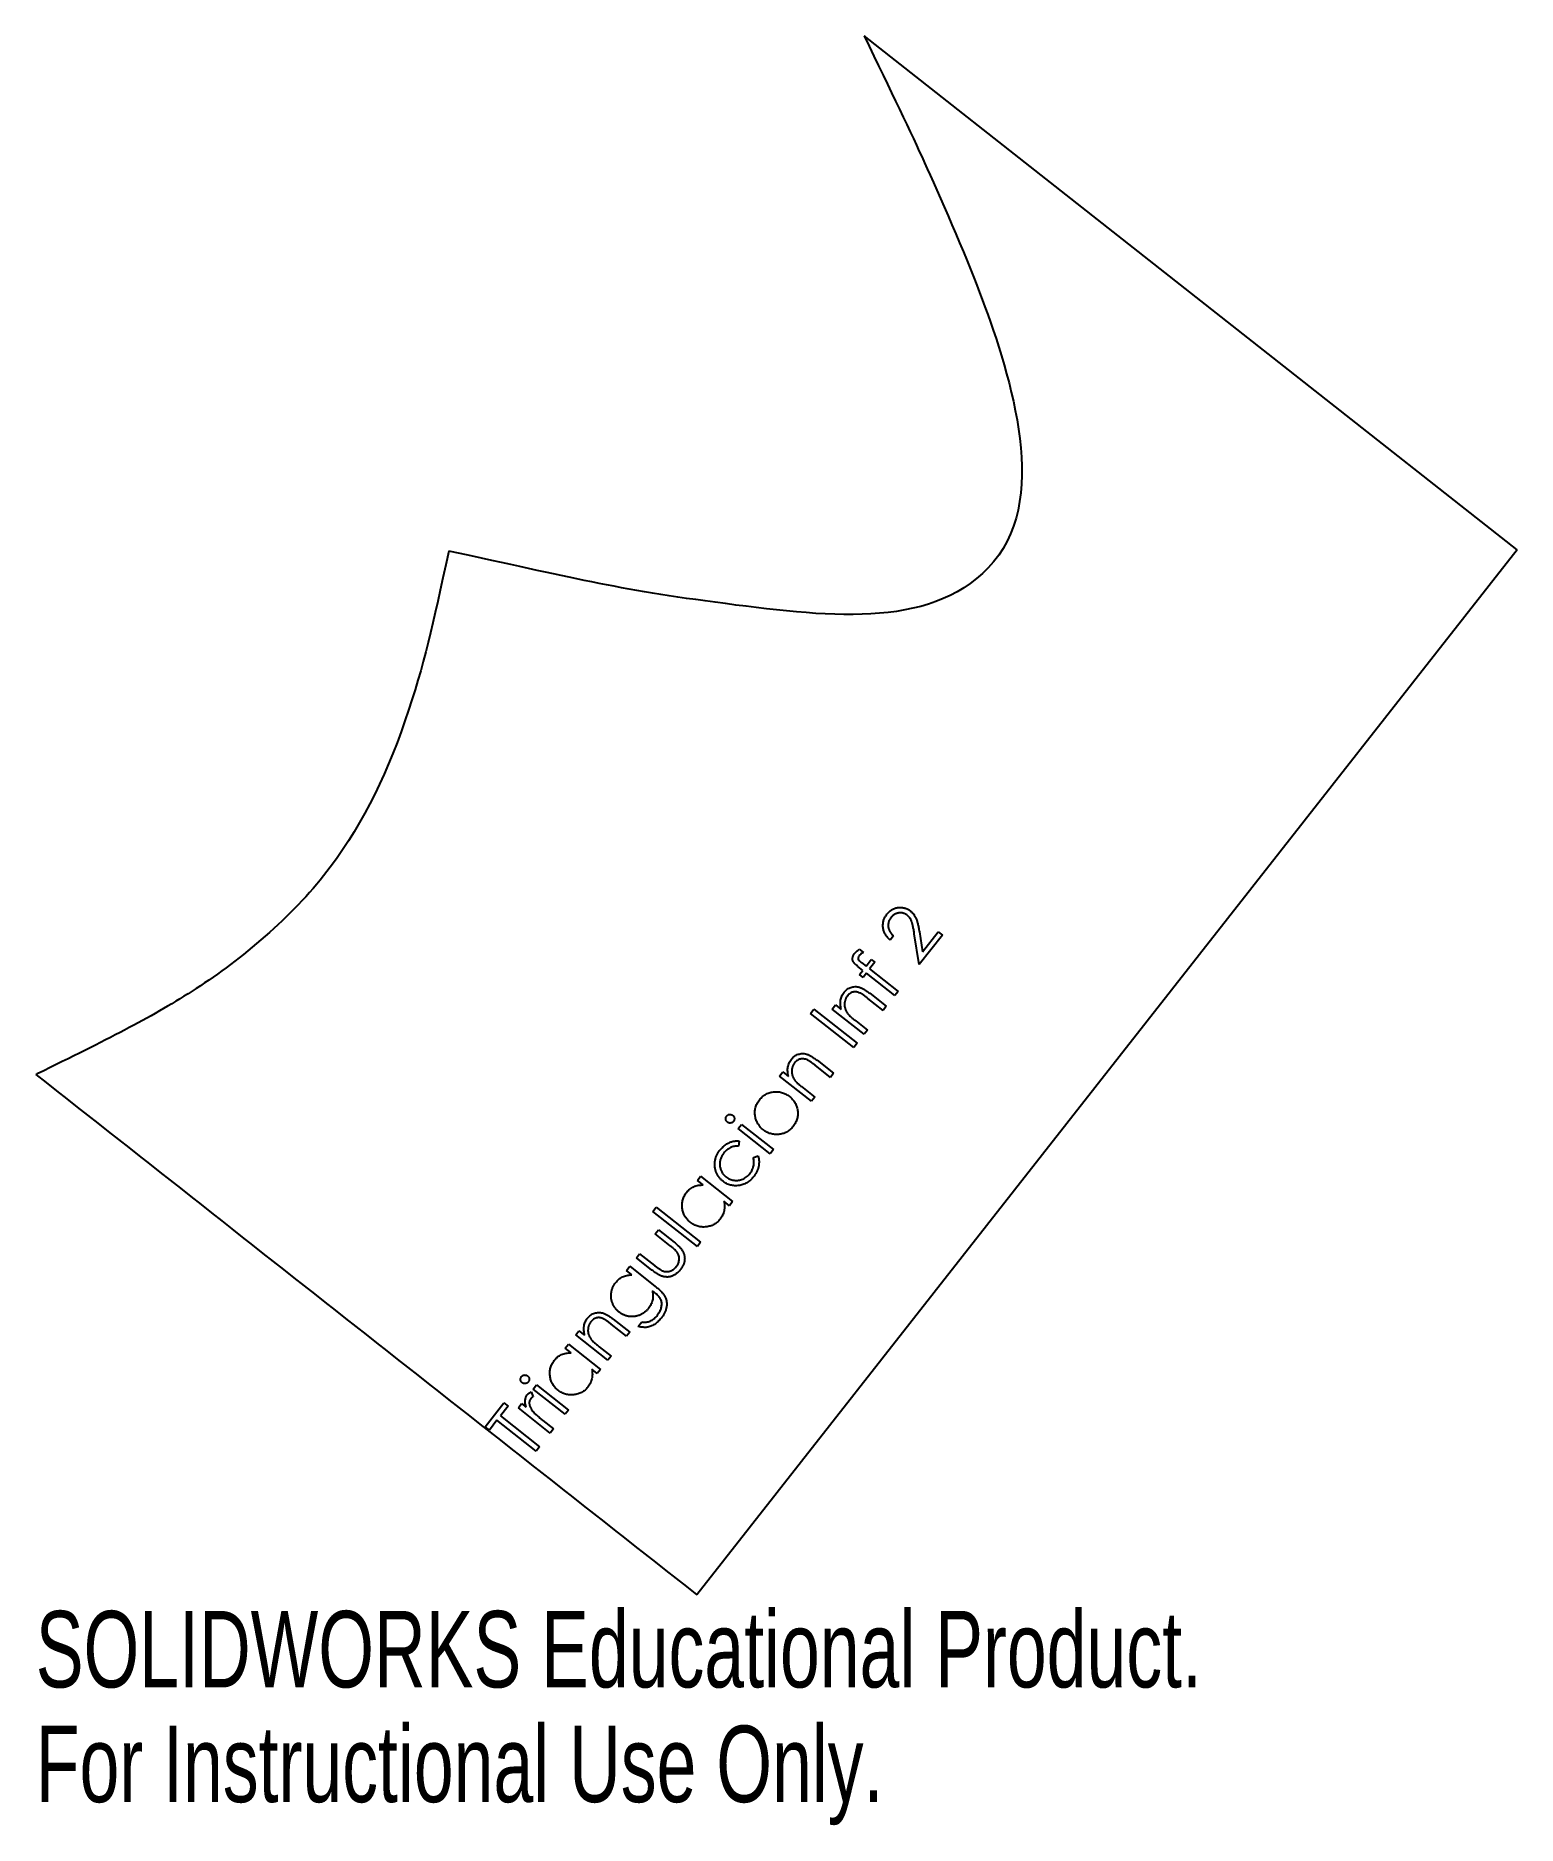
# Model space of a CAD drawing. Header units: millimetres. Extents: x -319 to -226, y 178 to 291.
import ezdxf

# ---------------------------------------------------------------- set-up
doc = ezdxf.new("R2010")
doc.units = ezdxf.units.MM
doc.styles.add('SLDTEXTSTYLE0', font='TXT', dxfattribs={"width": 0.7})

msp = doc.modelspace()

# ---------------------------------------------------------------- linework, layer by layer
at = {"color": 7, "linetype": 'Continuous', "lineweight": 25}
for p, q in [((-225.65, 258.12), (-266.91, 290.6)), ((-225.65, 258.12), (-277.49, 192.08)), ((-265.05, 233.72), (-265.26, 233.45)), ((-263.43, 231.91), (-263.74, 233.84)), ((-261.97, 233.77), (-263.43, 231.91)), ((-263.42, 233.97), (-263.23, 232.71)), ((-263.23, 232.71), (-262.23, 233.98)), ((-262.23, 233.98), (-261.97, 233.77)), ((-267.22, 232.87), (-266.96, 232.67)), ((-267.06, 232.02), (-266.79, 231.81)), ((-266.79, 231.81), (-266.46, 232.23)), ((-266.23, 232.05), (-266.57, 231.63)), ((-266.46, 232.23), (-266.23, 232.05)), ((-267, 231.54), (-267.31, 231.79)), ((-267.21, 231.28), (-267, 231.54)), ((-266.98, 231.1), (-267.21, 231.28)), ((-266.77, 231.37), (-266.98, 231.1)), ((-264.97, 229.95), (-266.77, 231.37)), ((-266.57, 231.63), (-264.77, 230.21)), ((-265.71, 229.01), (-266.68, 229.77)), ((-266.55, 230.09), (-265.51, 229.27)), ((-264.77, 230.21), (-264.97, 229.95)), ((-270.3, 228.81), (-270.09, 229.09)), ((-267.56, 226.66), (-270.3, 228.81)), ((-270.09, 229.09), (-267.35, 226.93)), ((-268.93, 229.09), (-268.72, 229.36)), ((-266.9, 227.5), (-268.93, 229.09)), ((-268.72, 229.36), (-268.36, 229.07)), ((-265.51, 229.27), (-265.71, 229.01)), ((-267.44, 228.35), (-266.69, 227.76)), ((-266.69, 227.76), (-266.9, 227.5)), ((-267.35, 226.93), (-267.56, 226.66)), ((-272.26, 224.86), (-272.05, 225.12)), ((-272.05, 225.12), (-271.69, 224.84)), ((-269.04, 224.78), (-270.01, 225.54)), ((-269.88, 225.86), (-268.84, 225.04)), ((-319.25, 224.96), (-319.16, 225)), ((-270.23, 223.27), (-272.26, 224.86)), ((-270.77, 224.11), (-270.02, 223.53)), ((-268.84, 225.04), (-269.04, 224.78)), ((-270.02, 223.53), (-270.23, 223.27)), ((-274.87, 221.55), (-274.66, 221.81)), ((-274.66, 221.81), (-272.64, 220.21)), ((-272.84, 219.95), (-274.87, 221.55)), ((-274.81, 220.75), (-274.85, 220.44)), ((-273.91, 219.71), (-273.61, 219.81)), ((-272.64, 220.21), (-272.84, 219.95)), ((-277.45, 218.27), (-277.24, 218.53)), ((-277.08, 217.98), (-277.45, 218.27)), ((-277.24, 218.53), (-275.22, 216.93)), ((-280.26, 216.31), (-280.05, 216.57)), ((-277.45, 214.1), (-280.26, 216.31)), ((-280.05, 216.57), (-277.24, 214.36)), ((-275.42, 216.67), (-275.77, 216.95)), ((-275.22, 216.93), (-275.42, 216.67)), ((-280.12, 214.88), (-279.91, 215.14)), ((-279.17, 214.13), (-280.12, 214.88)), ((-279.91, 215.14), (-278.91, 214.36)), ((-277.24, 214.36), (-277.45, 214.1)), ((-281.93, 212.58), (-281.72, 212.84)), ((-281.72, 212.84), (-280.11, 211.57)), ((-281.3, 213.37), (-281.1, 213.63)), ((-280.33, 212.6), (-281.3, 213.37)), ((-281.1, 213.63), (-280.15, 212.89)), ((-281.58, 212.3), (-281.93, 212.58)), ((-280.18, 211.2), (-280.29, 211.28)), ((-282.76, 209.5), (-281.72, 208.68)), ((-281.18, 209.03), (-280.96, 209.32)), ((-285.13, 208.5), (-284.93, 208.76)), ((-283.11, 206.91), (-285.13, 208.5)), ((-284.93, 208.76), (-284.57, 208.48)), ((-281.92, 208.42), (-282.89, 209.18)), ((-281.72, 208.68), (-281.92, 208.42)), ((-285.8, 207.66), (-285.6, 207.91)), ((-285.43, 207.36), (-285.8, 207.66)), ((-285.6, 207.91), (-283.57, 206.32)), ((-283.65, 207.75), (-282.9, 207.17)), ((-282.9, 207.17), (-283.11, 206.91)), ((-283.78, 206.06), (-284.12, 206.34)), ((-283.57, 206.32), (-283.78, 206.06)), ((-287.94, 204.9), (-287.83, 204.59)), ((-287.83, 205.08), (-287.62, 205.34)), ((-285.8, 203.49), (-287.83, 205.08)), ((-287.62, 205.34), (-285.6, 203.75)), ((-290.86, 202.7), (-289.67, 204.2)), ((-289.41, 203.99), (-289.89, 203.38)), ((-289.67, 204.2), (-289.41, 203.99)), ((-288.76, 203.89), (-288.56, 204.16)), ((-286.74, 202.3), (-288.76, 203.89)), ((-288.56, 204.16), (-288.26, 203.93)), ((-285.6, 203.75), (-285.8, 203.49)), ((-290.59, 202.49), (-290.86, 202.7)), ((-290.11, 203.11), (-290.59, 202.49)), ((-287.64, 201.16), (-290.11, 203.11)), ((-289.89, 203.38), (-287.42, 201.44)), ((-287.21, 203.1), (-286.53, 202.56)), ((-286.53, 202.56), (-286.74, 202.3)), ((-287.42, 201.44), (-287.64, 201.16))]:
    msp.add_line(p, q, dxfattribs=at)
for points, knots in [([(-266.91, 290.6), (-265.21, 287.09), (-263.93, 284.41), (-262.25, 280.73), (-260.49, 276.7), (-257.87, 269.76), (-255.1, 261.61), (-262.36, 253.12), (-268.65, 253.8), (-282.71, 255.63), (-285.34, 256.35), (-293.15, 258.04)], [0, 0, 0, 0, 0.125, 0.125, 0.25, 0.25, 0.5, 0.5, 0.75, 0.75, 1, 1, 1, 1]), ([(-293.15, 258.04), (-294.21, 253.21), (-294.65, 251.04), (-297.21, 243.56), (-298.83, 240.36), (-303.31, 234.67), (-306.61, 231.98), (-312.13, 228.47), (-314.72, 227.17), (-319.16, 225)], [0, 0, 0, 0, 0.25, 0.25, 0.5, 0.5, 0.75, 0.75, 1, 1, 1, 1]), ([(-265.47, 235.1), (-265.44, 235.13), (-265.39, 235.18), (-265.31, 235.26), (-265.23, 235.33), (-265.14, 235.39), (-265.05, 235.44), (-264.95, 235.47), (-264.85, 235.5), (-264.74, 235.52), (-264.64, 235.52), (-264.54, 235.52), (-264.44, 235.5), (-264.34, 235.48), (-264.25, 235.45), (-264.15, 235.41), (-264.07, 235.36), (-264.01, 235.32), (-263.98, 235.3)], [0, 0, 0, 0, 0.070131, 0.13769, 0.202348, 0.265695, 0.327725, 0.38967, 0.451565, 0.515093, 0.578456, 0.639671, 0.699705, 0.759066, 0.818037, 0.877478, 0.938136, 1, 1, 1, 1]), ([(-263.98, 235.3), (-263.95, 235.26), (-263.87, 235.2), (-263.78, 235.09), (-263.7, 234.97), (-263.64, 234.86), (-263.6, 234.76), (-263.58, 234.68), (-263.55, 234.59), (-263.52, 234.48), (-263.5, 234.37), (-263.47, 234.25), (-263.45, 234.11), (-263.43, 234.02), (-263.42, 233.97)], [0, 0, 0, 0, 0.098926, 0.196243, 0.293462, 0.392659, 0.445756, 0.505384, 0.571215, 0.643791, 0.722717, 0.808603, 0.900833, 1, 1, 1, 1]), ([(-265.26, 233.45), (-265.29, 233.48), (-265.35, 233.53), (-265.44, 233.62), (-265.51, 233.72), (-265.57, 233.82), (-265.63, 233.92), (-265.67, 234.02), (-265.7, 234.13), (-265.72, 234.25), (-265.72, 234.36), (-265.72, 234.47), (-265.71, 234.59), (-265.68, 234.69), (-265.65, 234.8), (-265.6, 234.9), (-265.54, 235), (-265.49, 235.06), (-265.47, 235.1)], [0, 0, 0, 0, 0.068609, 0.134745, 0.198903, 0.26142, 0.323282, 0.384395, 0.446154, 0.509003, 0.57149, 0.63231, 0.692453, 0.752096, 0.812066, 0.872765, 0.93546, 1, 1, 1, 1]), ([(-265.22, 234.87), (-265.24, 234.85), (-265.27, 234.81), (-265.31, 234.74), (-265.34, 234.67), (-265.37, 234.6), (-265.38, 234.53), (-265.39, 234.45), (-265.4, 234.38), (-265.39, 234.3), (-265.38, 234.22), (-265.35, 234.15), (-265.32, 234.07), (-265.29, 234), (-265.24, 233.92), (-265.19, 233.85), (-265.12, 233.78), (-265.08, 233.74), (-265.05, 233.72)], [0, 0, 0, 0, 0.062839, 0.12289, 0.181836, 0.239839, 0.296848, 0.354289, 0.412402, 0.471724, 0.53186, 0.592813, 0.65464, 0.718147, 0.783946, 0.852686, 0.92469, 1, 1, 1, 1]), ([(-264.19, 235.02), (-264.21, 235.04), (-264.25, 235.07), (-264.31, 235.1), (-264.37, 235.13), (-264.44, 235.15), (-264.5, 235.17), (-264.57, 235.17), (-264.65, 235.17), (-264.72, 235.17), (-264.8, 235.15), (-264.87, 235.13), (-264.93, 235.11), (-265, 235.07), (-265.06, 235.03), (-265.12, 234.99), (-265.17, 234.93), (-265.2, 234.89), (-265.22, 234.87)], [0, 0, 0, 0, 0.062354, 0.122967, 0.182458, 0.24206, 0.301293, 0.361999, 0.42482, 0.489133, 0.554182, 0.617075, 0.680003, 0.74187, 0.804696, 0.867809, 0.933172, 1, 1, 1, 1]), ([(-263.74, 233.84), (-263.74, 233.89), (-263.76, 233.98), (-263.78, 234.11), (-263.8, 234.23), (-263.83, 234.34), (-263.85, 234.43), (-263.87, 234.52), (-263.89, 234.59), (-263.92, 234.67), (-263.96, 234.76), (-264.03, 234.86), (-264.1, 234.95), (-264.16, 235), (-264.19, 235.02)], [0, 0, 0, 0, 0.110008, 0.211484, 0.304553, 0.389038, 0.464552, 0.532201, 0.591013, 0.642132, 0.734016, 0.823392, 0.911214, 1, 1, 1, 1]), ([(-267.31, 231.79), (-267.33, 231.81), (-267.36, 231.84), (-267.41, 231.88), (-267.45, 231.91), (-267.49, 231.95), (-267.52, 231.98), (-267.55, 232.02), (-267.58, 232.05), (-267.6, 232.09), (-267.62, 232.14), (-267.64, 232.2), (-267.64, 232.26), (-267.64, 232.33), (-267.62, 232.4), (-267.6, 232.47), (-267.56, 232.54), (-267.53, 232.59), (-267.51, 232.61)], [0, 0, 0, 0, 0.068943, 0.132601, 0.191018, 0.24475, 0.29441, 0.338053, 0.377855, 0.413226, 0.478989, 0.545334, 0.612164, 0.683216, 0.757162, 0.833646, 0.914273, 1, 1, 1, 1]), ([(-267.51, 232.61), (-267.49, 232.63), (-267.45, 232.68), (-267.39, 232.74), (-267.31, 232.81), (-267.25, 232.85), (-267.22, 232.87)], [0, 0, 0, 0, 0.214796, 0.453036, 0.714811, 1, 1, 1, 1]), ([(-267.22, 232.47), (-267.23, 232.46), (-267.25, 232.44), (-267.27, 232.4), (-267.28, 232.36), (-267.29, 232.32), (-267.29, 232.29), (-267.29, 232.26), (-267.28, 232.23), (-267.27, 232.21), (-267.26, 232.19), (-267.24, 232.17), (-267.22, 232.16), (-267.2, 232.13), (-267.17, 232.11), (-267.14, 232.08), (-267.1, 232.05), (-267.08, 232.03), (-267.06, 232.02)], [0, 0, 0, 0, 0.082018, 0.158749, 0.230276, 0.297512, 0.35973, 0.415846, 0.46706, 0.515947, 0.544272, 0.581203, 0.627762, 0.683158, 0.748367, 0.823276, 0.906304, 1, 1, 1, 1]), ([(-266.96, 232.67), (-266.99, 232.66), (-267.04, 232.63), (-267.11, 232.58), (-267.17, 232.53), (-267.2, 232.49), (-267.22, 232.47)], [0, 0, 0, 0, 0.2918656, 0.5528142, 0.788788, 1, 1, 1, 1]), ([(-268.36, 229.07), (-268.37, 229.12), (-268.39, 229.22), (-268.41, 229.38), (-268.41, 229.52), (-268.4, 229.66), (-268.37, 229.79), (-268.32, 229.92), (-268.26, 230.04), (-268.2, 230.12), (-268.17, 230.16)], [0, 0, 0, 0, 0.141046, 0.273573, 0.400251, 0.521487, 0.640378, 0.758699, 0.877776, 1, 1, 1, 1]), ([(-268.17, 230.16), (-268.14, 230.19), (-268.08, 230.26), (-267.98, 230.35), (-267.87, 230.42), (-267.74, 230.47), (-267.62, 230.5), (-267.49, 230.52), (-267.35, 230.51), (-267.25, 230.49), (-267.16, 230.46), (-267.08, 230.43), (-267.01, 230.39), (-266.92, 230.35), (-266.84, 230.3), (-266.75, 230.23), (-266.65, 230.16), (-266.59, 230.11), (-266.55, 230.09)], [0, 0, 0, 0, 0.075947, 0.149123, 0.220754, 0.292268, 0.363507, 0.433276, 0.503094, 0.574895, 0.613489, 0.655646, 0.701922, 0.752648, 0.807768, 0.867264, 0.931324, 1, 1, 1, 1]), ([(-267.97, 229.92), (-267.99, 229.9), (-268.02, 229.86), (-268.06, 229.79), (-268.09, 229.73), (-268.11, 229.66), (-268.13, 229.59), (-268.15, 229.52), (-268.15, 229.44), (-268.15, 229.37), (-268.15, 229.29), (-268.14, 229.22), (-268.12, 229.15), (-268.1, 229.07), (-268.07, 229.01), (-268.04, 228.94), (-268, 228.88), (-267.97, 228.84), (-267.96, 228.82)], [0, 0, 0, 0, 0.0628858, 0.1251419, 0.1856323, 0.2464475, 0.3080445, 0.3694814, 0.4326352, 0.497292, 0.5620793, 0.6255804, 0.6881802, 0.7501076, 0.8121202, 0.8741951, 0.9361481, 1, 1, 1, 1]), ([(-267.17, 230.11), (-267.21, 230.12), (-267.28, 230.16), (-267.4, 230.18), (-267.51, 230.19), (-267.61, 230.17), (-267.71, 230.14), (-267.81, 230.08), (-267.9, 230.01), (-267.95, 229.95), (-267.97, 229.92)], [0, 0, 0, 0, 0.138134, 0.265874, 0.385116, 0.500704, 0.616129, 0.734579, 0.862, 1, 1, 1, 1]), ([(-266.68, 229.77), (-266.71, 229.79), (-266.76, 229.83), (-266.84, 229.89), (-266.91, 229.94), (-266.97, 229.99), (-267.03, 230.03), (-267.08, 230.06), (-267.13, 230.09), (-267.16, 230.1), (-267.17, 230.11)], [0, 0, 0, 0, 0.179029, 0.342517, 0.489571, 0.62187, 0.739464, 0.841798, 0.92804, 1, 1, 1, 1]), ([(-267.96, 228.82), (-267.95, 228.8), (-267.92, 228.77), (-267.88, 228.73), (-267.83, 228.67), (-267.77, 228.62), (-267.7, 228.56), (-267.62, 228.49), (-267.53, 228.42), (-267.47, 228.37), (-267.44, 228.35)], [0, 0, 0, 0, 0.07695, 0.167051, 0.271179, 0.388779, 0.521319, 0.666046, 0.825804, 1, 1, 1, 1]), ([(-271.5, 225.93), (-271.47, 225.96), (-271.41, 226.03), (-271.31, 226.12), (-271.2, 226.19), (-271.07, 226.24), (-270.95, 226.27), (-270.82, 226.29), (-270.69, 226.28), (-270.58, 226.26), (-270.49, 226.23), (-270.41, 226.2), (-270.34, 226.16), (-270.25, 226.12), (-270.17, 226.06), (-270.08, 226), (-269.98, 225.93), (-269.92, 225.88), (-269.88, 225.86)], [0, 0, 0, 0, 0.075947, 0.149123, 0.220754, 0.292268, 0.363507, 0.433276, 0.503094, 0.574895, 0.613489, 0.655646, 0.701922, 0.752648, 0.807768, 0.867264, 0.931324, 1, 1, 1, 1]), ([(-271.69, 224.84), (-271.7, 224.89), (-271.73, 224.99), (-271.74, 225.14), (-271.75, 225.29), (-271.73, 225.43), (-271.7, 225.56), (-271.65, 225.69), (-271.59, 225.81), (-271.53, 225.89), (-271.5, 225.93)], [0, 0, 0, 0, 0.141046, 0.273573, 0.400251, 0.521487, 0.640378, 0.758699, 0.877776, 1, 1, 1, 1]), ([(-271.31, 225.68), (-271.32, 225.66), (-271.35, 225.63), (-271.39, 225.56), (-271.42, 225.5), (-271.44, 225.43), (-271.46, 225.36), (-271.48, 225.29), (-271.48, 225.21), (-271.48, 225.14), (-271.48, 225.06), (-271.47, 224.99), (-271.45, 224.91), (-271.43, 224.84), (-271.4, 224.78), (-271.37, 224.71), (-271.33, 224.65), (-271.3, 224.61), (-271.29, 224.59)], [0, 0, 0, 0, 0.0628858, 0.1251419, 0.1856323, 0.2464475, 0.3080445, 0.3694814, 0.4326352, 0.497292, 0.5620793, 0.6255804, 0.6881802, 0.7501076, 0.8121202, 0.8741951, 0.9361481, 1, 1, 1, 1]), ([(-270.5, 225.88), (-270.54, 225.89), (-270.61, 225.92), (-270.73, 225.95), (-270.84, 225.96), (-270.94, 225.94), (-271.04, 225.91), (-271.14, 225.85), (-271.23, 225.78), (-271.28, 225.72), (-271.31, 225.68)], [0, 0, 0, 0, 0.138134, 0.265874, 0.385116, 0.500704, 0.616129, 0.734579, 0.862, 1, 1, 1, 1]), ([(-270.01, 225.54), (-270.04, 225.56), (-270.09, 225.6), (-270.17, 225.66), (-270.24, 225.71), (-270.3, 225.76), (-270.36, 225.8), (-270.41, 225.83), (-270.46, 225.86), (-270.49, 225.87), (-270.5, 225.88)], [0, 0, 0, 0, 0.179029, 0.342517, 0.489571, 0.62187, 0.739464, 0.841798, 0.92804, 1, 1, 1, 1]), ([(-271.29, 224.59), (-271.28, 224.57), (-271.25, 224.54), (-271.21, 224.5), (-271.16, 224.44), (-271.1, 224.39), (-271.03, 224.33), (-270.95, 224.26), (-270.86, 224.19), (-270.8, 224.14), (-270.77, 224.11)], [0, 0, 0, 0, 0.07695, 0.167051, 0.271179, 0.388779, 0.521319, 0.666046, 0.825804, 1, 1, 1, 1]), ([(-273.79, 222.32), (-273.8, 222.36), (-273.81, 222.46), (-273.82, 222.6), (-273.81, 222.73), (-273.78, 222.87), (-273.74, 222.99), (-273.68, 223.12), (-273.61, 223.24), (-273.55, 223.32), (-273.52, 223.36)], [0, 0, 0, 0, 0.128812, 0.253535, 0.375554, 0.496966, 0.618658, 0.74188, 0.868586, 1, 1, 1, 1]), ([(-273.52, 223.36), (-273.49, 223.4), (-273.43, 223.47), (-273.33, 223.57), (-273.22, 223.65), (-273.1, 223.72), (-272.98, 223.78), (-272.85, 223.82), (-272.72, 223.85), (-272.62, 223.86), (-272.58, 223.87)], [0, 0, 0, 0, 0.131278, 0.25779, 0.38168, 0.503619, 0.624349, 0.746465, 0.871435, 1, 1, 1, 1]), ([(-272.58, 223.87), (-272.53, 223.87), (-272.45, 223.87), (-272.32, 223.87), (-272.19, 223.85), (-272.07, 223.81), (-271.95, 223.77), (-271.84, 223.72), (-271.73, 223.65), (-271.66, 223.6), (-271.62, 223.57)], [0, 0, 0, 0, 0.127759, 0.252997, 0.376042, 0.498118, 0.620195, 0.743975, 0.870211, 1, 1, 1, 1]), ([(-271.62, 223.57), (-271.59, 223.54), (-271.52, 223.49), (-271.43, 223.39), (-271.35, 223.29), (-271.28, 223.19), (-271.22, 223.07), (-271.18, 222.95), (-271.14, 222.82), (-271.11, 222.69), (-271.1, 222.56), (-271.1, 222.43), (-271.11, 222.3), (-271.14, 222.17), (-271.18, 222.04), (-271.24, 221.92), (-271.31, 221.8), (-271.36, 221.72), (-271.39, 221.68)], [0, 0, 0, 0, 0.062841, 0.124112, 0.184382, 0.244368, 0.304267, 0.365121, 0.427172, 0.491246, 0.555082, 0.617582, 0.679445, 0.740743, 0.802859, 0.86649, 0.931997, 1, 1, 1, 1]), ([(-275.55, 221.95), (-275.57, 221.96), (-275.59, 221.98), (-275.62, 222.03), (-275.65, 222.08), (-275.66, 222.13), (-275.66, 222.19), (-275.65, 222.24), (-275.63, 222.29), (-275.61, 222.32), (-275.6, 222.33)], [0, 0, 0, 0, 0.12819, 0.250037, 0.372875, 0.501273, 0.630292, 0.752684, 0.873653, 1, 1, 1, 1]), ([(-275.6, 222.33), (-275.59, 222.35), (-275.56, 222.37), (-275.52, 222.4), (-275.47, 222.43), (-275.42, 222.44), (-275.36, 222.44), (-275.31, 222.43), (-275.26, 222.41), (-275.23, 222.39), (-275.21, 222.38)], [0, 0, 0, 0, 0.127666, 0.249015, 0.3713513, 0.4992242, 0.6277672, 0.7499305, 0.8719205, 1, 1, 1, 1]), ([(-275.17, 221.99), (-275.18, 221.98), (-275.2, 221.95), (-275.25, 221.92), (-275.3, 221.9), (-275.35, 221.89), (-275.41, 221.89), (-275.46, 221.9), (-275.51, 221.92), (-275.54, 221.94), (-275.55, 221.95)], [0, 0, 0, 0, 0.126291, 0.247598, 0.370836, 0.499651, 0.629089, 0.75188, 0.873242, 1, 1, 1, 1]), ([(-275.21, 222.38), (-275.2, 222.37), (-275.17, 222.34), (-275.14, 222.3), (-275.12, 222.25), (-275.11, 222.2), (-275.11, 222.14), (-275.12, 222.09), (-275.14, 222.04), (-275.16, 222.01), (-275.17, 221.99)], [0, 0, 0, 0, 0.125737, 0.247443, 0.369499, 0.497749, 0.62667, 0.749194, 0.871543, 1, 1, 1, 1]), ([(-273.28, 221.46), (-273.32, 221.49), (-273.39, 221.54), (-273.47, 221.64), (-273.55, 221.74), (-273.62, 221.84), (-273.68, 221.95), (-273.73, 222.07), (-273.77, 222.19), (-273.79, 222.27), (-273.79, 222.32)], [0, 0, 0, 0, 0.129432, 0.255067, 0.378952, 0.501559, 0.623235, 0.746384, 0.871834, 1, 1, 1, 1]), ([(-271.39, 221.68), (-271.42, 221.65), (-271.48, 221.57), (-271.59, 221.48), (-271.69, 221.39), (-271.8, 221.32), (-271.92, 221.26), (-272.05, 221.22), (-272.18, 221.19), (-272.31, 221.17), (-272.44, 221.16), (-272.58, 221.17), (-272.7, 221.19), (-272.83, 221.22), (-272.95, 221.26), (-273.07, 221.32), (-273.18, 221.38), (-273.25, 221.43), (-273.28, 221.46)], [0, 0, 0, 0, 0.068389, 0.134026, 0.197525, 0.259563, 0.321308, 0.38274, 0.445225, 0.509219, 0.573019, 0.635184, 0.695906, 0.755825, 0.815571, 0.87601, 0.937301, 1, 1, 1, 1]), ([(-276.01, 220.2), (-275.99, 220.23), (-275.93, 220.29), (-275.84, 220.38), (-275.75, 220.46), (-275.65, 220.54), (-275.55, 220.6), (-275.44, 220.65), (-275.34, 220.7), (-275.24, 220.73), (-275.14, 220.75), (-275.03, 220.76), (-274.92, 220.76), (-274.85, 220.76), (-274.81, 220.75)], [0, 0, 0, 0, 0.0915776, 0.1817726, 0.2722511, 0.3621615, 0.4501027, 0.5338658, 0.6134907, 0.6898554, 0.7654037, 0.8417599, 0.9197118, 1, 1, 1, 1]), ([(-275.82, 218.21), (-275.85, 218.23), (-275.9, 218.27), (-275.96, 218.33), (-276.02, 218.4), (-276.08, 218.47), (-276.13, 218.54), (-276.18, 218.62), (-276.22, 218.7), (-276.26, 218.79), (-276.29, 218.88), (-276.31, 218.96), (-276.33, 219.05), (-276.34, 219.14), (-276.35, 219.23), (-276.35, 219.32), (-276.34, 219.41), (-276.33, 219.51), (-276.31, 219.6), (-276.29, 219.69), (-276.26, 219.78), (-276.22, 219.86), (-276.18, 219.95), (-276.13, 220.03), (-276.08, 220.12), (-276.03, 220.17), (-276.01, 220.2)], [0, 0, 0, 0, 0.041566, 0.082988, 0.123549, 0.164119, 0.204567, 0.245229, 0.286208, 0.327677, 0.369106, 0.410283, 0.450857, 0.491203, 0.531921, 0.572539, 0.613885, 0.655521, 0.697574, 0.739661, 0.781685, 0.824023, 0.866832, 0.910418, 0.954784, 1, 1, 1, 1]), ([(-275.78, 219.99), (-275.8, 219.96), (-275.85, 219.9), (-275.9, 219.81), (-275.95, 219.71), (-275.99, 219.61), (-276.01, 219.51), (-276.03, 219.4), (-276.03, 219.3), (-276.03, 219.19), (-276.01, 219.08), (-275.98, 218.98), (-275.95, 218.89), (-275.91, 218.8), (-275.85, 218.71), (-275.79, 218.63), (-275.72, 218.56), (-275.66, 218.51), (-275.64, 218.49)], [0, 0, 0, 0, 0.068786, 0.134606, 0.198769, 0.261507, 0.323732, 0.385889, 0.448329, 0.512059, 0.575571, 0.636888, 0.696997, 0.756136, 0.815551, 0.875434, 0.936903, 1, 1, 1, 1]), ([(-274.85, 220.44), (-274.89, 220.44), (-274.98, 220.44), (-275.12, 220.42), (-275.24, 220.39), (-275.36, 220.34), (-275.48, 220.27), (-275.58, 220.2), (-275.69, 220.1), (-275.75, 220.03), (-275.78, 219.99)], [0, 0, 0, 0, 0.12905, 0.252877, 0.374409, 0.494537, 0.61534, 0.738867, 0.866092, 1, 1, 1, 1]), ([(-274.13, 218.7), (-274.1, 218.74), (-274.05, 218.81), (-273.98, 218.93), (-273.93, 219.05), (-273.9, 219.17), (-273.88, 219.3), (-273.87, 219.44), (-273.88, 219.57), (-273.9, 219.66), (-273.91, 219.71)], [0, 0, 0, 0, 0.129937, 0.254957, 0.377264, 0.49756, 0.618743, 0.741766, 0.868377, 1, 1, 1, 1]), ([(-273.61, 219.81), (-273.6, 219.78), (-273.59, 219.73), (-273.57, 219.65), (-273.56, 219.57), (-273.55, 219.49), (-273.55, 219.4), (-273.56, 219.32), (-273.56, 219.24), (-273.58, 219.15), (-273.6, 219.07), (-273.63, 218.98), (-273.66, 218.9), (-273.7, 218.82), (-273.74, 218.74), (-273.79, 218.66), (-273.84, 218.58), (-273.88, 218.53), (-273.9, 218.5)], [0, 0, 0, 0, 0.059083, 0.118149, 0.1765696, 0.2354648, 0.294195, 0.3540237, 0.4141611, 0.4758859, 0.5379669, 0.6005127, 0.6640772, 0.7285428, 0.7940895, 0.8609697, 0.9297348, 1, 1, 1, 1]), ([(-273.9, 218.5), (-273.93, 218.46), (-273.99, 218.39), (-274.1, 218.28), (-274.21, 218.19), (-274.32, 218.12), (-274.44, 218.05), (-274.57, 218), (-274.7, 217.97), (-274.83, 217.94), (-274.97, 217.93), (-275.1, 217.93), (-275.23, 217.94), (-275.36, 217.97), (-275.48, 218.01), (-275.6, 218.06), (-275.72, 218.13), (-275.79, 218.18), (-275.82, 218.21)], [0, 0, 0, 0, 0.068925, 0.135369, 0.199822, 0.262958, 0.325068, 0.387067, 0.449695, 0.513406, 0.576638, 0.637988, 0.69775, 0.756836, 0.816264, 0.876097, 0.937015, 1, 1, 1, 1]), ([(-275.64, 218.49), (-275.6, 218.46), (-275.53, 218.41), (-275.4, 218.34), (-275.27, 218.3), (-275.13, 218.27), (-274.99, 218.26), (-274.85, 218.27), (-274.72, 218.29), (-274.58, 218.34), (-274.46, 218.4), (-274.34, 218.49), (-274.23, 218.58), (-274.16, 218.66), (-274.13, 218.7)], [0, 0, 0, 0, 0.082284, 0.162844, 0.244386, 0.327521, 0.410797, 0.492315, 0.573666, 0.656241, 0.739942, 0.824397, 0.910723, 1, 1, 1, 1]), ([(-277.9, 215.62), (-277.93, 215.65), (-278, 215.71), (-278.09, 215.81), (-278.18, 215.91), (-278.25, 216.02), (-278.3, 216.13), (-278.35, 216.26), (-278.38, 216.39), (-278.41, 216.52), (-278.42, 216.65), (-278.42, 216.79), (-278.4, 216.92), (-278.37, 217.04), (-278.33, 217.16), (-278.28, 217.28), (-278.21, 217.4), (-278.16, 217.47), (-278.13, 217.5)], [0, 0, 0, 0, 0.064897, 0.127975, 0.189821, 0.251024, 0.31204, 0.373968, 0.437011, 0.50184, 0.56659, 0.629487, 0.691115, 0.751825, 0.812439, 0.873496, 0.935823, 1, 1, 1, 1]), ([(-278.13, 217.5), (-278.1, 217.54), (-278.04, 217.62), (-277.92, 217.72), (-277.8, 217.81), (-277.67, 217.87), (-277.54, 217.93), (-277.39, 217.96), (-277.23, 217.98), (-277.13, 217.98), (-277.08, 217.98)], [0, 0, 0, 0, 0.128365, 0.252103, 0.373403, 0.492882, 0.613783, 0.737299, 0.865865, 1, 1, 1, 1]), ([(-275.77, 216.95), (-275.76, 216.9), (-275.74, 216.79), (-275.73, 216.64), (-275.74, 216.49), (-275.76, 216.34), (-275.79, 216.2), (-275.85, 216.07), (-275.92, 215.94), (-275.98, 215.86), (-276.01, 215.82)], [0, 0, 0, 0, 0.133914, 0.26278, 0.387308, 0.508983, 0.629426, 0.750503, 0.873171, 1, 1, 1, 1]), ([(-276.01, 215.82), (-276.04, 215.79), (-276.09, 215.72), (-276.19, 215.63), (-276.29, 215.55), (-276.4, 215.48), (-276.52, 215.42), (-276.64, 215.38), (-276.77, 215.35), (-276.9, 215.33), (-277.03, 215.32), (-277.17, 215.32), (-277.3, 215.34), (-277.43, 215.37), (-277.55, 215.41), (-277.67, 215.47), (-277.79, 215.54), (-277.86, 215.6), (-277.9, 215.62)], [0, 0, 0, 0, 0.063536, 0.125278, 0.185823, 0.24605, 0.306465, 0.367456, 0.429758, 0.494253, 0.558761, 0.62185, 0.683807, 0.745226, 0.807047, 0.869702, 0.933679, 1, 1, 1, 1]), ([(-278.7, 213.7), (-278.71, 213.71), (-278.73, 213.74), (-278.77, 213.78), (-278.81, 213.83), (-278.87, 213.88), (-278.93, 213.94), (-279, 214), (-279.08, 214.06), (-279.14, 214.11), (-279.17, 214.13)], [0, 0, 0, 0, 0.070018, 0.154321, 0.254745, 0.370759, 0.504059, 0.653202, 0.818268, 1, 1, 1, 1]), ([(-278.91, 214.36), (-278.88, 214.33), (-278.81, 214.28), (-278.72, 214.2), (-278.64, 214.13), (-278.57, 214.05), (-278.5, 213.98), (-278.44, 213.91), (-278.4, 213.84), (-278.36, 213.77), (-278.33, 213.7), (-278.3, 213.63), (-278.28, 213.56), (-278.27, 213.5), (-278.26, 213.43), (-278.25, 213.35), (-278.25, 213.28), (-278.26, 213.21), (-278.27, 213.14), (-278.29, 213.06), (-278.31, 212.99), (-278.34, 212.92), (-278.38, 212.84), (-278.42, 212.77), (-278.47, 212.7), (-278.51, 212.65), (-278.53, 212.62)], [0, 0, 0, 0, 0.063135, 0.122677, 0.17799, 0.229637, 0.277246, 0.321692, 0.36268, 0.400615, 0.436512, 0.471789, 0.50693, 0.541294, 0.575916, 0.610629, 0.645604, 0.681055, 0.717187, 0.753529, 0.791478, 0.830065, 0.870239, 0.91158, 0.954946, 1, 1, 1, 1]), ([(-278.53, 212.62), (-278.54, 212.6), (-278.58, 212.55), (-278.64, 212.49), (-278.7, 212.43), (-278.77, 212.38), (-278.83, 212.33), (-278.9, 212.29), (-278.97, 212.25), (-279.03, 212.22), (-279.1, 212.2), (-279.17, 212.18), (-279.24, 212.17), (-279.31, 212.16), (-279.39, 212.16), (-279.46, 212.17), (-279.53, 212.17), (-279.6, 212.19), (-279.68, 212.21), (-279.76, 212.24), (-279.84, 212.28), (-279.93, 212.33), (-280.03, 212.39), (-280.12, 212.45), (-280.22, 212.52), (-280.29, 212.58), (-280.33, 212.6)], [0, 0, 0, 0, 0.044445, 0.0873, 0.128694, 0.16833, 0.207035, 0.244405, 0.280725, 0.316798, 0.352104, 0.38665, 0.421026, 0.455333, 0.489849, 0.524418, 0.559542, 0.595506, 0.633292, 0.674197, 0.718999, 0.76744, 0.819486, 0.875413, 0.935784, 1, 1, 1, 1]), ([(-280.15, 212.89), (-280.12, 212.87), (-280.07, 212.83), (-279.99, 212.77), (-279.92, 212.72), (-279.85, 212.67), (-279.79, 212.63), (-279.74, 212.6), (-279.69, 212.57), (-279.66, 212.56), (-279.64, 212.55)], [0, 0, 0, 0, 0.173561, 0.332839, 0.478586, 0.610867, 0.728803, 0.831878, 0.922867, 1, 1, 1, 1]), ([(-279.64, 212.55), (-279.61, 212.54), (-279.53, 212.51), (-279.41, 212.5), (-279.3, 212.5), (-279.18, 212.53), (-279.07, 212.58), (-278.96, 212.64), (-278.86, 212.72), (-278.81, 212.79), (-278.78, 212.82)], [0, 0, 0, 0, 0.123812, 0.24264, 0.36127, 0.482703, 0.606723, 0.732715, 0.862178, 1, 1, 1, 1]), ([(-278.78, 212.82), (-278.75, 212.86), (-278.7, 212.93), (-278.64, 213.04), (-278.61, 213.16), (-278.59, 213.27), (-278.59, 213.39), (-278.61, 213.5), (-278.65, 213.61), (-278.69, 213.67), (-278.7, 213.7)], [0, 0, 0, 0, 0.141451, 0.273572, 0.400573, 0.52434, 0.646085, 0.763604, 0.880747, 1, 1, 1, 1]), ([(-282.39, 209.94), (-282.41, 209.96), (-282.46, 210), (-282.52, 210.06), (-282.58, 210.12), (-282.63, 210.19), (-282.68, 210.26), (-282.73, 210.33), (-282.77, 210.41), (-282.8, 210.49), (-282.83, 210.58), (-282.86, 210.66), (-282.88, 210.75), (-282.89, 210.83), (-282.9, 210.92), (-282.9, 211.01), (-282.89, 211.09), (-282.88, 211.18), (-282.87, 211.27), (-282.85, 211.36), (-282.82, 211.44), (-282.79, 211.52), (-282.75, 211.6), (-282.71, 211.67), (-282.67, 211.75), (-282.63, 211.79), (-282.61, 211.81)], [0, 0, 0, 0, 0.042307, 0.084213, 0.125673, 0.166872, 0.208204, 0.249657, 0.291133, 0.333555, 0.375914, 0.41744, 0.458945, 0.500611, 0.541925, 0.583443, 0.625672, 0.668485, 0.711364, 0.753345, 0.794745, 0.836087, 0.876679, 0.917585, 0.958821, 1, 1, 1, 1]), ([(-282.61, 211.81), (-282.58, 211.85), (-282.52, 211.92), (-282.42, 212.02), (-282.31, 212.1), (-282.18, 212.17), (-282.05, 212.22), (-281.91, 212.26), (-281.75, 212.29), (-281.64, 212.3), (-281.58, 212.3)], [0, 0, 0, 0, 0.120424, 0.238199, 0.354257, 0.470371, 0.59034, 0.717625, 0.853319, 1, 1, 1, 1]), ([(-280.11, 211.57), (-280.07, 211.54), (-280.01, 211.49), (-279.91, 211.41), (-279.83, 211.33), (-279.75, 211.26), (-279.69, 211.19), (-279.63, 211.13), (-279.58, 211.06), (-279.55, 211.02), (-279.54, 211)], [0, 0, 0, 0, 0.163311, 0.314982, 0.455901, 0.586169, 0.7047, 0.813581, 0.911879, 1, 1, 1, 1]), ([(-280.29, 211.28), (-280.28, 211.24), (-280.26, 211.14), (-280.25, 210.99), (-280.26, 210.84), (-280.28, 210.7), (-280.32, 210.56), (-280.38, 210.42), (-280.45, 210.29), (-280.51, 210.21), (-280.54, 210.17)], [0, 0, 0, 0, 0.1261068, 0.2504576, 0.374142, 0.4994569, 0.6243845, 0.7484117, 0.8730173, 1, 1, 1, 1]), ([(-279.97, 209.75), (-279.94, 209.8), (-279.87, 209.88), (-279.8, 210.02), (-279.74, 210.15), (-279.71, 210.28), (-279.7, 210.41), (-279.7, 210.53), (-279.72, 210.64), (-279.75, 210.73), (-279.79, 210.79), (-279.82, 210.85), (-279.86, 210.9), (-279.91, 210.96), (-279.97, 211.02), (-280.03, 211.08), (-280.11, 211.14), (-280.16, 211.18), (-280.18, 211.2)], [0, 0, 0, 0, 0.096648, 0.185939, 0.270024, 0.349878, 0.425388, 0.4959, 0.562029, 0.626295, 0.659862, 0.696786, 0.737264, 0.781656, 0.830043, 0.882548, 0.938994, 1, 1, 1, 1]), ([(-279.54, 211), (-279.53, 210.98), (-279.5, 210.92), (-279.46, 210.84), (-279.43, 210.75), (-279.4, 210.67), (-279.39, 210.58), (-279.38, 210.49), (-279.38, 210.4), (-279.39, 210.31), (-279.41, 210.21), (-279.43, 210.12), (-279.46, 210.03), (-279.5, 209.94), (-279.54, 209.85), (-279.59, 209.76), (-279.65, 209.67), (-279.7, 209.61), (-279.72, 209.58)], [0, 0, 0, 0, 0.060823, 0.120599, 0.179338, 0.237031, 0.295462, 0.353772, 0.412781, 0.47341, 0.534622, 0.59686, 0.659494, 0.723711, 0.78979, 0.857421, 0.927453, 1, 1, 1, 1]), ([(-284.57, 208.48), (-284.58, 208.53), (-284.6, 208.63), (-284.62, 208.78), (-284.62, 208.93), (-284.61, 209.07), (-284.58, 209.2), (-284.53, 209.33), (-284.47, 209.45), (-284.41, 209.53), (-284.38, 209.57)], [0, 0, 0, 0, 0.141046, 0.273573, 0.400251, 0.521487, 0.640378, 0.758699, 0.877776, 1, 1, 1, 1]), ([(-284.38, 209.57), (-284.35, 209.6), (-284.29, 209.67), (-284.19, 209.76), (-284.07, 209.83), (-283.95, 209.88), (-283.82, 209.91), (-283.69, 209.93), (-283.56, 209.92), (-283.45, 209.9), (-283.36, 209.87), (-283.29, 209.84), (-283.21, 209.8), (-283.13, 209.76), (-283.05, 209.7), (-282.96, 209.64), (-282.86, 209.57), (-282.79, 209.52), (-282.76, 209.5)], [0, 0, 0, 0, 0.075947, 0.149123, 0.220754, 0.292268, 0.363507, 0.433276, 0.503094, 0.574895, 0.613489, 0.655646, 0.701922, 0.752648, 0.807768, 0.867264, 0.931324, 1, 1, 1, 1]), ([(-284.18, 209.32), (-284.2, 209.31), (-284.23, 209.27), (-284.27, 209.2), (-284.3, 209.14), (-284.32, 209.07), (-284.34, 209), (-284.35, 208.93), (-284.36, 208.85), (-284.36, 208.78), (-284.36, 208.7), (-284.35, 208.63), (-284.33, 208.55), (-284.31, 208.48), (-284.28, 208.42), (-284.25, 208.35), (-284.21, 208.29), (-284.18, 208.25), (-284.17, 208.23)], [0, 0, 0, 0, 0.0628858, 0.1251419, 0.1856323, 0.2464475, 0.3080445, 0.3694814, 0.4326352, 0.497292, 0.5620793, 0.6255804, 0.6881802, 0.7501076, 0.8121202, 0.8741951, 0.9361481, 1, 1, 1, 1]), ([(-283.38, 209.52), (-283.42, 209.53), (-283.49, 209.57), (-283.6, 209.59), (-283.71, 209.6), (-283.82, 209.58), (-283.92, 209.55), (-284.02, 209.49), (-284.11, 209.42), (-284.16, 209.36), (-284.18, 209.32)], [0, 0, 0, 0, 0.138134, 0.265874, 0.385116, 0.500704, 0.616129, 0.734579, 0.862, 1, 1, 1, 1]), ([(-282.89, 209.18), (-282.92, 209.2), (-282.97, 209.24), (-283.05, 209.3), (-283.12, 209.35), (-283.18, 209.4), (-283.24, 209.44), (-283.29, 209.47), (-283.34, 209.5), (-283.37, 209.51), (-283.38, 209.52)], [0, 0, 0, 0, 0.179029, 0.342517, 0.489571, 0.62187, 0.739464, 0.841798, 0.92804, 1, 1, 1, 1]), ([(-280.54, 210.17), (-280.56, 210.15), (-280.6, 210.1), (-280.66, 210.04), (-280.72, 209.98), (-280.79, 209.93), (-280.86, 209.88), (-280.93, 209.83), (-281.01, 209.79), (-281.09, 209.75), (-281.18, 209.72), (-281.26, 209.7), (-281.34, 209.68), (-281.43, 209.67), (-281.51, 209.66), (-281.6, 209.66), (-281.68, 209.66), (-281.77, 209.67), (-281.85, 209.68), (-281.93, 209.7), (-282.01, 209.73), (-282.09, 209.76), (-282.17, 209.8), (-282.24, 209.84), (-282.32, 209.89), (-282.36, 209.92), (-282.39, 209.94)], [0, 0, 0, 0, 0.042769, 0.084899, 0.126812, 0.168462, 0.210245, 0.252327, 0.294713, 0.337736, 0.380675, 0.422752, 0.464126, 0.505244, 0.546059, 0.586677, 0.627663, 0.668888, 0.710177, 0.750973, 0.791858, 0.832708, 0.873581, 0.915098, 0.957152, 1, 1, 1, 1]), ([(-279.72, 209.58), (-279.75, 209.54), (-279.82, 209.46), (-279.93, 209.35), (-280.04, 209.25), (-280.16, 209.17), (-280.28, 209.1), (-280.39, 209.05), (-280.51, 209.01), (-280.63, 208.98), (-280.75, 208.98), (-280.88, 208.98), (-281.03, 209), (-281.13, 209.02), (-281.18, 209.03)], [0, 0, 0, 0, 0.097097, 0.189694, 0.278706, 0.364564, 0.446037, 0.52291, 0.596012, 0.66571, 0.737499, 0.816699, 0.904126, 1, 1, 1, 1]), ([(-280.96, 209.32), (-280.91, 209.31), (-280.81, 209.3), (-280.68, 209.31), (-280.55, 209.33), (-280.42, 209.38), (-280.3, 209.44), (-280.18, 209.53), (-280.07, 209.63), (-280, 209.71), (-279.97, 209.75)], [0, 0, 0, 0, 0.126125, 0.246347, 0.36242, 0.477341, 0.595553, 0.720842, 0.855042, 1, 1, 1, 1]), ([(-284.17, 208.23), (-284.16, 208.21), (-284.13, 208.18), (-284.09, 208.14), (-284.04, 208.08), (-283.97, 208.03), (-283.9, 207.97), (-283.83, 207.9), (-283.74, 207.83), (-283.68, 207.78), (-283.65, 207.75)], [0, 0, 0, 0, 0.07695, 0.167051, 0.271179, 0.388779, 0.521319, 0.666046, 0.825804, 1, 1, 1, 1]), ([(-286.49, 206.89), (-286.45, 206.93), (-286.39, 207.01), (-286.28, 207.11), (-286.16, 207.19), (-286.03, 207.26), (-285.89, 207.31), (-285.74, 207.35), (-285.59, 207.37), (-285.48, 207.36), (-285.43, 207.36)], [0, 0, 0, 0, 0.128365, 0.252103, 0.373403, 0.492882, 0.613783, 0.737299, 0.865865, 1, 1, 1, 1]), ([(-288.51, 205.48), (-288.53, 205.5), (-288.56, 205.52), (-288.59, 205.56), (-288.61, 205.61), (-288.62, 205.67), (-288.62, 205.72), (-288.61, 205.77), (-288.59, 205.82), (-288.57, 205.85), (-288.56, 205.87)], [0, 0, 0, 0, 0.12819, 0.250037, 0.372875, 0.501273, 0.630292, 0.752684, 0.873653, 1, 1, 1, 1]), ([(-288.56, 205.87), (-288.55, 205.88), (-288.53, 205.91), (-288.48, 205.94), (-288.43, 205.96), (-288.38, 205.97), (-288.32, 205.97), (-288.27, 205.96), (-288.22, 205.95), (-288.19, 205.92), (-288.18, 205.91)], [0, 0, 0, 0, 0.127666, 0.249015, 0.3713513, 0.4992242, 0.6277672, 0.7499305, 0.8719205, 1, 1, 1, 1]), ([(-288.18, 205.91), (-288.16, 205.9), (-288.14, 205.88), (-288.1, 205.83), (-288.08, 205.78), (-288.07, 205.73), (-288.07, 205.68), (-288.08, 205.62), (-288.1, 205.57), (-288.12, 205.54), (-288.13, 205.53)], [0, 0, 0, 0, 0.125737, 0.247443, 0.369499, 0.497749, 0.62667, 0.749194, 0.871543, 1, 1, 1, 1]), ([(-286.25, 205.01), (-286.29, 205.04), (-286.36, 205.1), (-286.45, 205.19), (-286.53, 205.3), (-286.6, 205.41), (-286.66, 205.52), (-286.7, 205.64), (-286.74, 205.77), (-286.76, 205.91), (-286.77, 206.04), (-286.77, 206.17), (-286.76, 206.3), (-286.73, 206.43), (-286.69, 206.55), (-286.63, 206.67), (-286.57, 206.78), (-286.51, 206.85), (-286.49, 206.89)], [0, 0, 0, 0, 0.064897, 0.127975, 0.189821, 0.251024, 0.31204, 0.373968, 0.437011, 0.50184, 0.56659, 0.629487, 0.691115, 0.751825, 0.812439, 0.873496, 0.935823, 1, 1, 1, 1]), ([(-284.12, 206.34), (-284.11, 206.28), (-284.09, 206.18), (-284.08, 206.03), (-284.09, 205.88), (-284.11, 205.73), (-284.15, 205.59), (-284.2, 205.46), (-284.28, 205.33), (-284.33, 205.25), (-284.36, 205.21)], [0, 0, 0, 0, 0.133914, 0.26278, 0.387308, 0.508983, 0.629426, 0.750503, 0.873171, 1, 1, 1, 1]), ([(-288.13, 205.53), (-288.14, 205.51), (-288.17, 205.49), (-288.21, 205.46), (-288.26, 205.44), (-288.31, 205.43), (-288.37, 205.42), (-288.42, 205.43), (-288.47, 205.45), (-288.5, 205.47), (-288.51, 205.48)], [0, 0, 0, 0, 0.126291, 0.247598, 0.370836, 0.499651, 0.629089, 0.75188, 0.873242, 1, 1, 1, 1]), ([(-288.26, 203.93), (-288.27, 203.97), (-288.3, 204.05), (-288.32, 204.17), (-288.33, 204.28), (-288.32, 204.38), (-288.31, 204.48), (-288.28, 204.57), (-288.25, 204.65), (-288.21, 204.7), (-288.19, 204.73)], [0, 0, 0, 0, 0.15469, 0.29783, 0.430733, 0.554784, 0.671742, 0.783617, 0.89194, 1, 1, 1, 1]), ([(-288.19, 204.73), (-288.18, 204.74), (-288.15, 204.78), (-288.09, 204.83), (-288.02, 204.87), (-287.97, 204.89), (-287.94, 204.9)], [0, 0, 0, 0, 0.226951, 0.464658, 0.722226, 1, 1, 1, 1]), ([(-284.36, 205.21), (-284.39, 205.17), (-284.45, 205.1), (-284.54, 205.01), (-284.65, 204.94), (-284.75, 204.87), (-284.87, 204.81), (-284.99, 204.77), (-285.12, 204.74), (-285.25, 204.72), (-285.39, 204.71), (-285.52, 204.71), (-285.65, 204.73), (-285.78, 204.76), (-285.9, 204.8), (-286.02, 204.86), (-286.14, 204.93), (-286.22, 204.98), (-286.25, 205.01)], [0, 0, 0, 0, 0.063536, 0.125278, 0.185823, 0.24605, 0.306465, 0.367456, 0.429758, 0.494253, 0.558761, 0.62185, 0.683807, 0.745226, 0.807047, 0.869702, 0.933679, 1, 1, 1, 1]), ([(-287.97, 204.48), (-287.99, 204.46), (-288.02, 204.42), (-288.05, 204.33), (-288.07, 204.24), (-288.07, 204.16), (-288.06, 204.1), (-288.05, 204.04), (-288.03, 203.99), (-288.01, 203.93), (-287.98, 203.88), (-287.95, 203.82), (-287.92, 203.76), (-287.89, 203.72), (-287.88, 203.7)], [0, 0, 0, 0, 0.0979808, 0.1982119, 0.304247, 0.4203199, 0.4820239, 0.5454307, 0.6120511, 0.6821059, 0.7551762, 0.8323229, 0.9142228, 1, 1, 1, 1]), ([(-287.83, 204.59), (-287.84, 204.59), (-287.87, 204.57), (-287.91, 204.54), (-287.95, 204.51), (-287.96, 204.49), (-287.97, 204.48)], [0, 0, 0, 0, 0.295088, 0.557768, 0.792855, 1, 1, 1, 1]), ([(-287.88, 203.7), (-287.86, 203.69), (-287.83, 203.65), (-287.78, 203.59), (-287.72, 203.53), (-287.64, 203.46), (-287.55, 203.38), (-287.45, 203.29), (-287.34, 203.2), (-287.26, 203.14), (-287.21, 203.1)], [0, 0, 0, 0, 0.071381, 0.157394, 0.259396, 0.37643, 0.508595, 0.656557, 0.820385, 1, 1, 1, 1])]:
    msp.add_open_spline(points, degree=3, knots=knots, dxfattribs=at)
msp.add_open_spline([(-319.25, 224.96), (-305.33, 214), (-291.41, 203.04), (-277.49, 192.08)], degree=3, dxfattribs=at)

# ---------------------------------------------------------------- texts
at = {"color": 7, "linetype": 'Continuous', "char_height": 4.8336, "attachment_point": 1, "style": 'SLDTEXTSTYLE0'}
for s, insert in [('SOLIDWORKS Educational Product.', (-319.25, 191.06)), ('For Instructional Use Only.', (-319.25, 183.81))]:
    msp.add_mtext(s, dxfattribs=dict(at, insert=insert))

doc.saveas('drawing.dxf')
